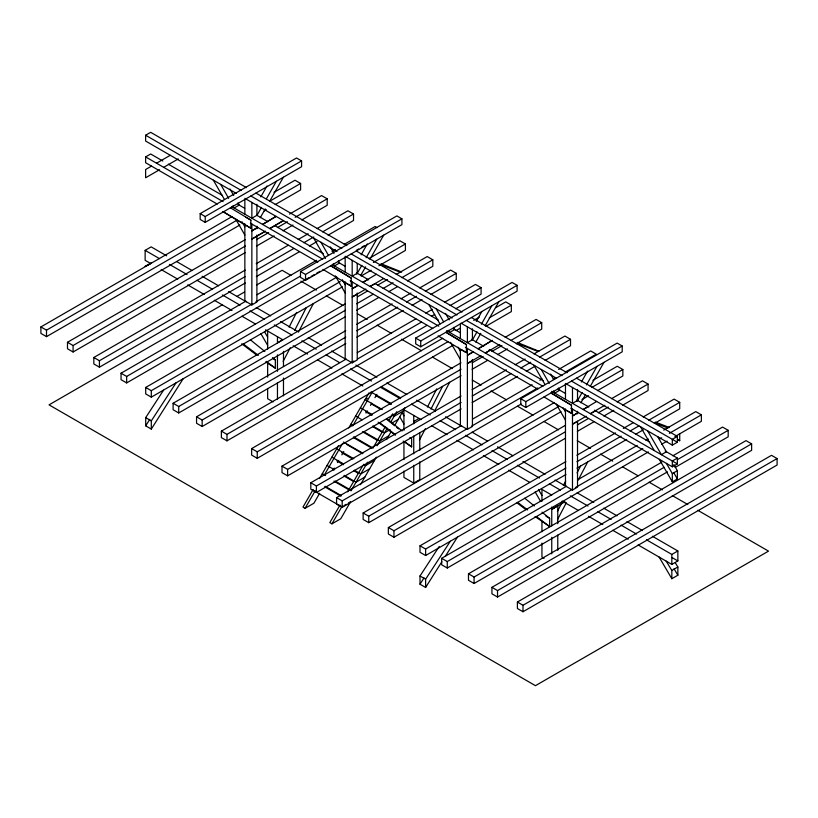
<?xml version="1.0" encoding="UTF-8"?>
<svg xmlns="http://www.w3.org/2000/svg" width="818" height="818" viewBox="0 0 818 818"><rect width="100%" height="100%" fill="white"/><g stroke="black" fill="none" stroke-linecap="round" stroke-linejoin="round"><path stroke-width="1.23" d="M289.081 327.149L296.597 312.404M294.684 330.38L306.249 307.691M427.477 407.057L436.73 388.898M430.974 409.072L442.548 386.382M563.377 485.514L565.698 480.984M557.416 511.444L562.038 502.364M577.079 472.865L580.555 466.066M283.151 361.331L290.257 347.742M298.56 331.893L313.366 303.59M419.45 440.023L425.37 428.704M434.849 410.585L449.665 382.272M557.457 519.696L566.342 502.712M578.193 480.074L587.672 461.955M260.799 196.882L266.995 185.993M257.159 215.042L261.494 207.414M266.453 198.702L276.372 181.279M361.116 254.807L367.313 243.917M356.863 274.05L361.822 265.339M366.157 257.711L376.699 239.204M476.321 321.31L481.894 311.515M472.692 339.47L477.027 331.852M481.362 324.225L491.894 305.707M581.404 381.986L587.6 371.096M577.15 401.239L582.109 392.517M586.455 384.9L596.987 366.382M260.288 217.66L265.277 208.917M283.376 177.24L269.654 201.269L300.605 183.467L300.605 189.929L275.196 204.602M360.615 275.584L365.605 266.842M369.971 259.194L383.703 235.155M475.81 342.088L480.81 333.355M485.176 325.707L498.898 301.668M580.903 402.763L585.269 395.114M590.259 386.372L603.991 362.343M313.141 489.522L302.977 507.119L305.073 508.326L313.897 503.234L319.623 493.336M319.501 478.53L338.57 445.544M348.744 427.957L369.082 392.773M305.073 508.326L315.247 490.739M324.143 475.34L342.578 443.458M352.752 425.871L372.456 391.791M332.967 470.248L334.245 468.049M337.415 462.559L338.693 460.35M341.873 454.859L343.775 451.556M366.024 413.08L367.292 410.881M370.472 405.38L371.74 403.182M374.92 397.691L376.832 394.388M340.012 505.033L329.838 522.63L331.944 523.837L340.769 518.745L350.298 502.252M347.64 491.843L362.895 465.452M373.069 447.865L385.145 426.976M388.959 420.38L392.773 413.785M331.944 523.837L342.108 506.25M351.014 490.851L367.538 462.272M377.078 445.779L387.241 428.192M390.421 422.691L396.781 411.699M360.472 484.665L376.362 457.18M386.536 439.583L390.984 431.894M394.797 425.288L404.971 407.701M183.14 378.775L151.31 429.082L145.706 425.841L149.766 419.419M441.863 561.761L425.616 587.447L420.012 584.216L424.072 577.794M445.248 556.404L457.436 537.14M145.706 425.841L145.706 417.63L163.549 390.196M151.31 429.082L151.31 420.861L176.023 382.885M420.012 584.216L420.012 575.995L439.225 546.455M425.616 587.447L425.616 579.226L450.319 541.25M257.629 227.394L251.862 230.86L256.903 227.946M276.044 216.351L262.578 224.429L275.911 216.545M352.18 288.774L357.957 285.318M376.372 274.275L362.906 282.353L367.947 279.439M473.152 351.822L467.385 355.288L472.426 352.374M491.567 340.779L478.101 348.857L492.467 340.36M578.244 412.497L572.477 415.963L577.518 413.049M596.659 401.454L583.193 409.532L588.234 406.618M264.776 231.514L251.862 239.101L265.513 231.136M283.386 220.584L269.776 228.58L283.192 220.748M365.84 289.061L352.18 297.026L357.231 294.112M383.703 278.509L370.094 286.504L375.145 283.59M481.035 355.564L467.385 363.54L472.426 360.626M499.767 344.572L485.299 353.018L490.34 350.104M586.128 416.239L572.477 424.205L577.518 421.301M604.85 405.237L590.391 413.683L595.432 410.779M236.361 193.437L145.624 141.054L145.624 135.226L150.665 132.322L246.474 187.629M217.22 204.06L145.624 162.731L145.624 156.903L150.665 153.988L162.833 161.023M151.504 166.126L145.624 169.52L145.624 177.772L159.612 169.694M156.545 163.211L170.277 155.287M163.692 167.332L178.242 158.937M200.175 213.631L296.545 157.986L301.586 160.901L301.586 166.719L205.216 222.363L200.175 219.449L200.175 213.631L205.216 216.535L301.586 160.901M151.156 262.926L145.134 266.402L150.737 263.549L145.134 260.318L145.134 250.359L151.156 246.872L166.647 255.819M239.848 225.011L46.503 336.638L40.9 333.407L40.9 326.934L232.026 216.586M274.01 192.353L295.001 180.226L300.605 183.467M40.9 326.934L46.503 330.165L236.525 220.461M264.153 210.983L266.361 209.705M267.956 221.709L256.893 215.318L251.862 218.242L251.862 202.383M245.441 252.486L73.088 351.985L67.485 348.754L67.485 342.282L245.359 239.592M289.552 214.081L321.586 195.584L327.19 198.815L327.19 205.287L301.781 219.95M67.485 342.282L73.088 345.523L245.441 246.013M256.484 239.633L268.641 232.619M277.476 227.516L287.425 221.78M295.155 217.312L327.19 198.815M256.484 246.106L274.163 235.901M282.997 230.799L292.946 225.052M245.257 282.997L99.428 367.19L93.825 363.959L93.825 357.486L245.175 270.104M256.228 263.723L288.263 245.226M298.212 239.49L308.151 233.743M316.995 228.641L347.926 210.778L353.529 214.019L353.529 220.492L328.12 235.155M93.825 357.486L99.428 360.728L245.257 276.525M256.31 270.144L293.866 248.457M303.815 242.721L313.754 236.985M322.599 231.883L353.529 214.019M256.31 276.617L299.398 251.739M309.337 246.003L317.067 241.535M222.455 304.736L49.039 404.859L535.453 685.678L768.511 551.127L697.764 510.279M236.811 296.443L244.551 291.975M256.699 284.961L282.108 270.298L290.942 275.4M308.948 277.67L126.657 382.916L121.054 379.685L121.054 373.212L245.891 301.136M256.944 294.756L316.607 260.308M332.067 251.382L335.38 249.47M344.225 244.367L375.155 226.504L377.026 227.588M300.492 271.545L396.873 215.911L401.914 218.825L401.914 224.643L305.533 280.288L300.492 277.374L300.492 271.545L305.533 274.459L401.914 218.825M121.054 373.212L126.657 376.444L252.598 303.734M255.922 301.822L300.114 276.3M244.858 223.805L244.858 300.891L251.862 304.94L256.903 302.026L256.903 235.052M311.157 276.392L314.47 274.48M316.678 273.202L319.991 271.29M356.454 250.247L358.662 248.969M361.975 247.056L364.184 245.778M342.445 286.801L151.31 397.149L145.706 393.918L145.706 387.446L336.842 277.097M368.877 258.6L399.808 240.737L405.411 243.979L405.411 250.441L378.898 265.748M145.706 387.446L151.31 390.677L340.227 281.607M373.376 262.476L405.411 243.979M361.219 275.963L371.167 270.216M353.192 288.192L357.231 285.871M345.533 316.648L178.713 412.967L173.109 409.736L173.109 403.264L345.452 303.754M357.609 296.74L367.548 291.004M377.497 285.257L387.435 279.521M396.28 274.419L427.211 256.555L432.814 259.797L432.814 266.259L407.405 280.932M173.109 403.264L178.713 406.495L345.533 310.186M356.587 303.805L373.151 294.235M383.1 288.498L393.039 282.752M401.883 277.65L432.814 259.797M356.587 310.278L378.683 297.517M388.622 291.781L397.456 286.678M345.779 343.591L202.158 426.505L196.555 423.274L196.555 416.802L345.707 330.687M356.75 324.317L392.108 303.897M400.943 298.795L410.892 293.059M419.726 287.956L450.657 270.093L456.26 273.335L456.26 279.797L430.851 294.47M196.555 416.802L202.158 420.033L345.779 337.118M356.832 330.738L397.712 307.139M406.546 302.036L416.495 296.29M425.329 291.188L456.26 273.335M356.832 337.21L403.233 310.421M412.067 305.319L422.016 299.572M426.945 325.39L226.985 440.841L221.381 437.599L221.381 431.137L346.219 359.051M357.272 352.681L415.82 318.867M425.769 313.13L432.395 309.306M444.552 302.282L475.483 284.429L481.086 287.66L481.086 294.132L455.677 308.805M221.381 431.137L226.985 434.368L354.03 361.014M357.343 359.102L421.423 322.108M431.372 316.361L434.685 314.449M450.145 305.523L481.086 287.66M345.176 281.729L345.176 358.816L352.18 362.855L357.231 359.951L357.231 292.977M415.697 338.059L512.068 282.425L517.109 285.329L517.109 291.157L420.738 346.791L415.697 343.887L415.697 338.059L420.738 340.973L517.109 285.329M452.783 345.411L257.241 458.305L251.637 455.074L251.637 448.601L442.763 338.253M456.025 330.595L460.442 328.049M473.704 320.39L479.225 317.2M495.8 307.64L505.739 301.893L511.342 305.134L511.342 311.597L485.933 326.27M251.637 448.601L257.241 451.833L448.366 341.484M489.246 317.885L511.342 305.134M367.323 398.366L365.114 399.634L382.282 409.552M461.066 375.697L287.609 475.841L282.005 472.61L282.005 466.137L460.984 362.803M505.176 337.292L536.107 319.429L541.71 322.66L541.71 329.133L516.301 343.805M282.005 466.137L287.609 469.368L461.066 369.225M472.109 362.844L483.152 356.474M491.996 351.372L501.935 345.625M510.78 340.523L541.71 322.66M472.109 369.317L487.579 360.39M497.518 354.644L507.467 348.908M402.906 411.27L394.082 416.362L391.934 415.125M391.577 423.233L398.192 419.409M390.094 429.614L384.572 432.804L372.773 425.994M388.673 435.882L379.849 440.984L363.754 431.689M413.744 421.485L419.02 418.448M461.137 408.908L316.413 492.467L310.809 489.236L310.809 482.763L461.055 396.014M472.109 389.634L506.352 369.859M515.197 364.756L525.136 359.02M533.97 353.918L564.911 336.055L570.514 339.296L570.514 345.758L545.105 360.431M310.809 482.763L316.413 485.994L461.137 402.436M472.18 396.065L510.851 373.734M520.8 367.998L530.739 362.251M539.573 357.149L570.514 339.296M472.18 402.528L517.477 376.382M526.322 371.28L535.156 366.178M374.46 460.473L365.636 465.565L363.489 464.327M369.634 468.816L360.81 473.908L354.368 470.197M364.848 477.099L356.014 482.191L344.214 475.381M521.158 404.02L342.18 507.344L336.576 504.113L336.576 497.641L461.424 425.564M472.467 419.184L532.129 384.746M539.86 380.278L542.068 379M558.643 369.439L590.678 350.942L596.281 354.174L565.35 372.037M336.576 497.641L342.18 500.882L468.131 428.162M471.444 426.25L537.733 387.977M553.203 379.051L555.412 377.773M460.381 349.501L460.381 425.329L467.385 429.368L472.426 426.454L472.426 359.48M520.78 398.734L617.161 343.09L622.201 346.004L622.201 351.822L525.831 407.466L520.78 404.552L520.78 398.734L525.831 401.648L622.201 346.004M343.969 505.585L346.167 504.317M348.376 503.039L350.585 501.761M403.939 471.066L403.939 477.415L413.744 483.08L419.777 479.604L419.777 461.812M560.974 411.699L368.744 522.682L363.141 519.45L363.141 512.978L554.267 402.63M592.938 380.309L617.242 366.27L622.846 369.511L622.846 375.973L597.437 390.646M363.141 512.978L368.744 516.209L558.766 406.505M591.915 387.364L622.846 369.511M581.966 399.573L588.592 395.748M565.197 438.376L393.959 537.242L388.356 534.001L388.356 527.538L565.115 425.483M611.527 398.693L642.457 380.83L648.06 384.061L648.06 390.534L622.651 405.207M388.356 527.538L393.959 530.77L565.197 431.904M577.355 424.89L588.398 418.509M598.347 412.763L608.285 407.027M617.12 401.924L648.06 384.061M577.355 431.352L593.919 421.791M603.868 416.045L613.807 410.309M565.923 474.512L425.616 555.514L420.012 552.283L420.012 545.81L565.841 461.618M576.894 455.237L615.555 432.916M623.296 428.448L633.234 422.712M643.183 416.965L674.114 399.102L679.717 402.344L679.717 408.816L654.308 423.479M420.012 545.81L425.616 549.042L565.923 468.039M576.966 461.659L621.159 436.147M630.003 431.045L638.838 425.943M648.786 420.196L679.717 402.344M576.966 468.131L626.69 439.43M635.525 434.327L643.255 429.859M648.347 451.935L447.272 568.019L441.669 564.788L441.669 558.316L566.506 486.24M577.559 479.859L637.212 445.411M646.056 440.309L648.265 439.041M663.735 430.104L695.77 411.607L701.374 414.849L701.374 421.311L674.86 436.618M441.669 558.316L447.272 561.547L572.109 489.471M575.422 487.559L642.815 448.653M659.39 439.082L661.598 437.804M669.339 433.346L701.374 414.849M565.473 408.918L565.473 485.994L572.477 490.043L577.518 487.129L577.518 421.423M661.598 444.276L667.12 441.086M677.365 436.403L672.324 439.317L672.324 445.135L677.365 442.231L677.365 436.403L576.537 378.192M667.416 471.874L474.082 583.5L468.479 580.269L468.479 573.796L661.813 462.17M672.866 455.79L722.58 427.088L728.184 430.319L728.184 436.792L675.157 467.415M551.669 391.331L672.324 460.994L677.365 458.08L677.365 463.898L672.324 466.812L570.882 408.243M468.479 573.796L474.082 577.027L664.104 467.323M677.365 459.665L728.184 430.319M677.365 470.698L677.365 478.939L672.324 481.853L672.324 473.602L677.365 470.698L673.838 464.583M491.925 587.334L746.026 440.626L751.63 443.857L751.63 450.329L497.528 597.038L491.925 593.807L491.925 587.334L497.528 590.565L751.63 443.857M517.395 602.038L771.497 455.329L777.1 458.561L777.1 465.033L522.999 611.741L517.395 608.51L517.395 602.038L522.999 605.269L777.1 458.561M646.455 539.788L671.834 554.44L677.856 550.964L677.856 560.923L671.834 564.41L638.132 544.952M677.856 567.007L677.856 575.228L671.834 578.704L671.834 570.483L677.856 567.007L675.361 562.866M565.013 501.741L551.751 509.379L557.774 505.902L557.774 523.694M380.983 263.723L401.679 271.995M380.707 264.715L400.708 272.353M517.283 342.415L538.909 351.229M516.996 343.396L538.183 351.495M655.29 422.088L669.41 427.487M655.003 423.08L667.948 428.029M677.447 439.777L679.717 440.738L679.717 433.693M255.922 193.089L346.822 245.564M356.249 251.003L461.996 312.067M471.444 317.517L567.099 372.742M677.846 439.665L679.717 440.738M145.624 135.226L241.433 190.543M250.881 195.993L341.781 248.478M351.208 253.917L456.955 314.971M466.403 320.431L562.048 375.656M571.496 381.106L677.365 442.231M244.858 198.345L337.047 251.576M452.129 318.008L345.176 256.269L345.176 272.118M460.974 323.12L556.138 378.059M672.324 445.135L565.473 383.448L565.473 399.296M168.375 164.213L222.588 195.512M238.079 204.459L244.715 208.293M274.592 225.543L323.284 253.652M338.775 262.598L345.411 266.423M356.474 272.813L368.652 279.848M375.288 283.672L438.356 320.094M453.847 329.03L460.493 332.865M471.557 339.255L483.724 346.28M489.256 349.48L543.479 380.779M557.866 389.082L565.606 393.56M576.67 399.941L588.848 406.975M594.379 410.166L649.696 442.109M665.187 451.055L677.365 458.08M145.624 156.903L223.079 201.627M231.934 206.729L322.66 259.122M332.405 264.746L438.847 326.198M446.577 330.656L542.855 386.249M672.457 461.066L677.365 463.898M245.84 217.22L250.881 220.134L250.881 228.222L222.608 211.453M346.157 283.233L351.208 286.136L351.208 278.048L331.096 266.054M461.362 349.736L466.403 352.65L466.403 344.562L446.291 332.568M566.445 410.411L571.496 413.325L571.496 405.237L551.383 393.243M250.38 223.212L317.793 262.128M350.186 280.83L432.732 328.488M465.381 347.343L537.723 389.102M300.901 281.147L316.372 290.083M326.321 295.83L342.906 305.4M357.272 313.703L367.221 319.439M377.17 325.186L391.546 333.488M401.495 339.225L421.393 350.717M432.446 357.098L452.344 368.591M472.242 380.073L481.086 385.186M491.035 390.922L506.516 399.859M517.569 406.239L533.05 415.176M544.103 421.556L558.469 429.859M577.263 440.708L590.535 448.366M600.484 454.113L612.641 461.127M622.59 466.873L638.071 475.81M649.124 482.191L662.386 489.849M672.335 495.596L687.815 504.532M176.606 261.566L192.097 270.513M202.056 276.259L218.651 285.85M228.611 291.597L246.32 301.822M256.279 307.568L270.656 315.871M280.615 321.617L298.325 331.842M308.284 337.589L321.556 345.257M331.515 351.004L345.902 359.317M355.861 365.063L376.883 377.2M386.842 382.947L406.761 394.45M416.72 400.196L435.524 411.055M445.483 416.812L462.088 426.393M472.047 432.139L487.538 441.086M497.497 446.832L512.988 455.779M522.947 461.526L545.074 474.307M555.033 480.054L566.097 486.444M577.16 492.825L593.756 502.416M603.715 508.162L616.997 515.831M626.956 521.577L642.447 530.524M652.406 536.271L677.856 550.964M145.134 250.359L159.49 258.641M169.418 264.378L187.087 274.572M197.015 280.308L212.476 289.235M222.414 294.971L240.073 305.165M250.011 310.901L264.367 319.194M274.296 324.93L291.965 335.124M301.903 340.861L316.249 349.153M326.188 354.889L339.429 362.538M350.472 368.908L371.454 381.014M381.28 386.689L400.656 397.885M411.454 404.112L430.207 414.941M440.145 420.677L455.585 429.593M465.514 435.329L482.068 444.88M491.996 450.616L507.436 459.532M517.375 465.268L539.44 478.009M549.369 483.735L560.402 490.105M570.33 495.841L587.978 506.035M597.907 511.761L611.148 519.41M621.077 525.136L636.527 534.062M380.871 387.497L400.186 398.642M672.253 557.692L677.856 560.923M161.177 269.582L177.772 279.163M187.731 284.909L204.326 294.5M214.285 300.247L231.995 310.472M241.954 316.218L255.236 323.887M265.543 329.838L282.721 339.756L277.455 342.793L277.455 336.709M293.181 345.789L307.548 354.082M317.486 359.828L331.852 368.12M341.801 373.867L362.803 385.984M421.055 419.624L403.939 409.746L403.939 430.391M431.659 425.738L447.057 434.634M456.955 440.35L473.448 449.869M483.346 455.585L498.745 464.471M508.643 470.186L529.543 482.252M551.751 495.084L541.945 489.42L541.945 501.373M562.13 501.066L578.52 510.534M588.459 516.27L602.805 524.553M612.743 530.289L628.204 539.215M370.973 391.975L391.362 403.744M376.086 395.779L391.106 404.45M371.372 403.928L381.024 409.501M360.401 407.783L372.2 414.593M365.503 411.607L371.945 415.319M273.478 358.877L275.349 359.951L275.349 368.202L265.748 361.945M409.9 437.64L411.648 438.642L411.648 446.894L403.151 441.096M545.923 516.168L549.655 518.326L549.655 526.577L535.054 516.536M355.605 416.076L362.047 419.798M372.579 426.597L382.231 432.17M350.881 424.256L353.028 425.493M362.446 431.751L377.466 440.421M353.621 436.843L372.926 447.998M353.366 437.548L371.607 448.07M343.468 442.017L362.783 453.172M273.089 401.873L267.65 398.724L267.65 388.56M346.556 444.368L362.65 453.663M544.123 558.357L541.945 557.099L541.945 543.111M336.658 448.847L353.826 458.755M341.74 452.712L352.466 458.898M331.842 457.18L343.642 464M336.944 460.994L343.386 464.716M354.112 470.902L358.407 473.387M327.047 465.473L334.562 469.808M344.02 475.994L353.673 481.577M322.312 473.663L325.533 475.514M335.186 481.096L351.28 490.381M333.887 481.148L349.981 490.432M325.063 486.24L341.157 495.534M324.838 486.904L340.932 496.189M312.793 490.135L341.76 506.863M145.706 417.63L151.31 420.861M420.012 575.995L425.616 579.226M544.031 396.955L571.496 413.325M438.131 335.891L466.403 352.65M322.926 269.378L351.208 286.136M223.426 211.852L250.881 228.222M551.035 392.906L571.496 405.237M445.953 332.241L466.403 344.562M330.748 265.727L351.208 278.048M230.431 207.803L250.881 220.134M517.661 502.375L527.661 509.941M536.659 516.741L549.655 526.577M517.058 502.917L526.056 509.726M379.654 422.701L395.646 434.798M404.644 441.597L411.648 446.894M378.151 422.19L395.145 435.043M243.355 344.01L258.355 355.349M266.351 361.403L275.349 368.202M241.75 343.795L256.75 355.135M524.778 498.264L534.348 505.984M541.997 512.15L549.655 518.326M386.771 418.591L402.078 430.933M387.098 419.654L389.961 421.965M391.883 423.509L394.746 425.82M396.658 427.364L398.581 428.908M250.472 339.899L264.827 351.474M272.476 357.64L275.349 359.951M666.23 561.168L671.834 570.483M674.042 568.735L677.856 575.228M659.114 557.058L671.834 578.704M657.703 436.638L666.435 451.771L661.394 454.685L647.672 430.902M673.643 472.497L677.365 478.939M666.435 463.417L672.324 473.602M640.525 426.781L654.247 450.554M659.298 459.287L672.324 481.853M538.438 489.42L541.945 495.504M535.125 491.915L540.708 501.567M402.19 412.783L403.939 415.82M399.603 416.526L403.939 424.041M264.715 332.067L267.65 337.128M260.819 333.539L267.65 345.349M533.939 365.247L545.074 384.644M556.24 404.092L565.473 420.166M428.857 304.572L439.992 323.969M450.544 342.353L460.381 359.491M313.652 238.069L325.411 258.539M335.339 275.84L345.176 292.987M213.334 180.144L224.469 199.541M235.635 218.989L244.858 235.063M550.616 374.092L553.674 379.46M558.571 388.049L559.798 390.196L554.747 393.11L553.53 390.963M541.281 369.48L549.246 383.448M563.162 407.865L565.473 411.914M445.524 313.417L449.194 319.858M453.479 327.384L454.706 329.531L449.665 332.435L448.438 330.288M436.199 308.815L443.54 321.699M458.07 347.19L460.381 351.239M330.319 246.913L334 253.355M338.284 260.87L339.501 263.018L334.46 265.932L333.233 263.785M320.993 242.302L328.345 255.185M342.292 279.674L345.176 284.736M230.001 188.989L233.672 195.43M237.956 202.946L239.183 205.093L234.142 208.007L232.915 205.86M220.676 184.377L228.631 198.345M241.975 221.75L244.858 226.811M672.324 460.994L672.324 466.812M671.834 554.44L671.834 564.41M577.518 389.46L577.518 400.431L572.477 403.346L572.477 387.487M577.518 411.311L577.518 413.836M572.477 409.164L572.477 490.043M557.774 535.136L557.774 550.381M551.751 507.027L551.751 525.902M551.751 537.334L551.751 553.858M541.945 521.506L541.945 531.68M525.831 401.648L525.831 407.466M522.999 605.269L522.999 611.741M497.528 590.565L497.528 597.038M474.082 577.027L474.082 583.5M472.426 328.785L472.426 339.756L467.385 342.67L467.385 326.822M467.385 348.499L467.385 429.368M460.381 324L460.381 338.632M447.272 561.547L447.272 568.019M425.616 549.042L425.616 555.514M420.738 340.973L420.738 346.791M419.777 432.579L419.777 450.37M413.744 415.401L413.744 423.836M413.744 436.055L413.744 453.847M413.744 465.289L413.744 483.08M403.939 441.832L403.939 459.624M393.959 530.77L393.959 537.242M368.744 516.209L368.744 522.682M357.231 263.498L357.231 273.253L352.18 276.157L352.18 260.308M352.18 281.985L352.18 362.855M342.18 500.882L342.18 507.344M316.413 485.994L316.413 492.467M305.533 274.459L305.533 280.288M287.609 469.368L287.609 475.841M283.478 351.341L283.478 366.597M283.478 378.039L283.478 395.83M277.455 354.828L277.455 371.341M277.455 382.783L277.455 399.307M267.65 331.055L267.65 349.163M267.65 363.141L267.65 377.118M257.241 451.833L257.241 458.305M256.903 204.357L256.903 215.328M256.903 226.208L256.903 228.733M251.862 224.06L251.862 304.94M244.858 199.561L244.858 214.193M226.985 434.368L226.985 440.841M205.216 216.535L205.216 222.363M202.158 420.033L202.158 426.505M178.713 406.495L178.713 412.967M151.31 390.677L151.31 397.149M126.657 376.444L126.657 382.916M99.428 360.728L99.428 367.19M73.088 345.523L73.088 351.985M46.503 330.165L46.503 336.638"/></g></svg>
